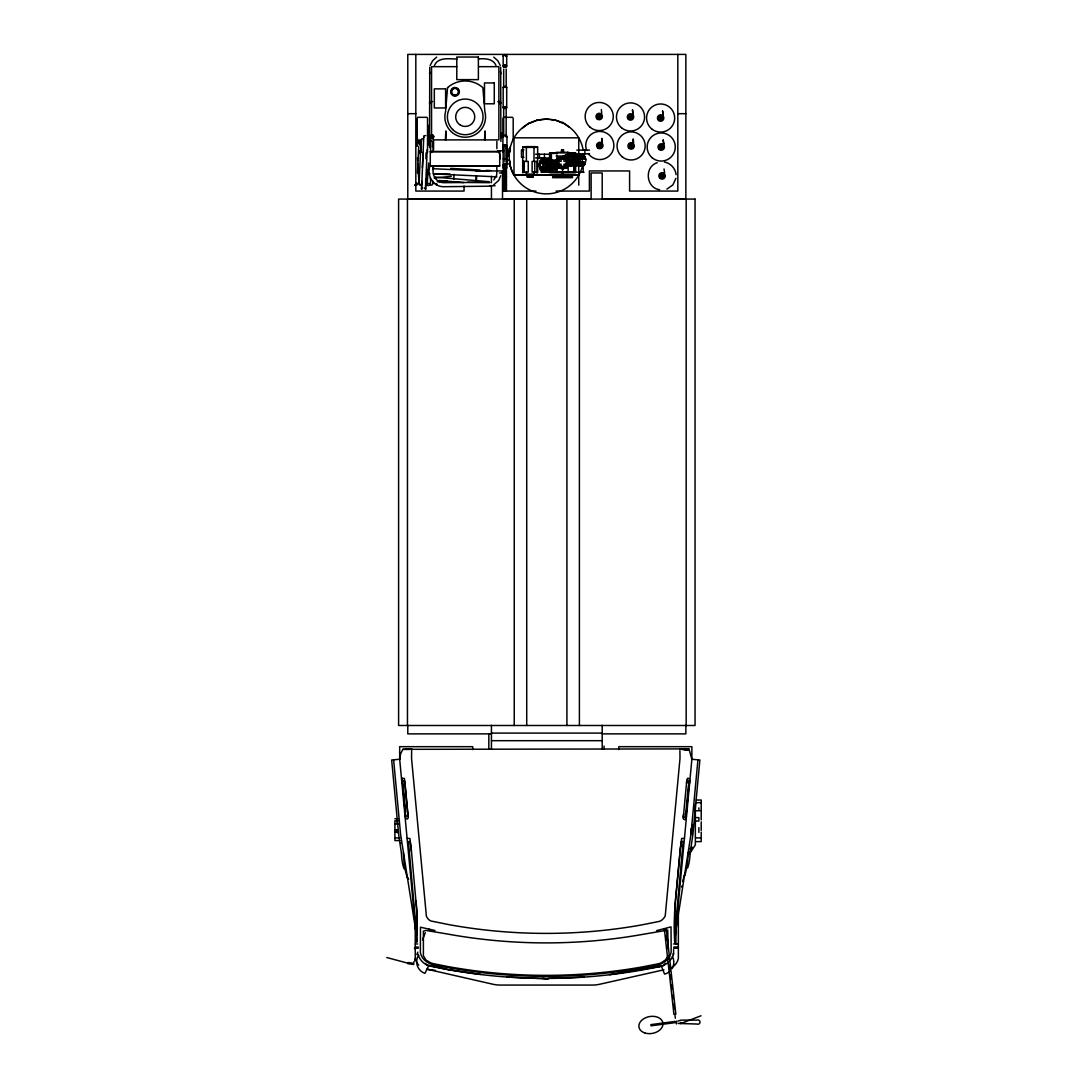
<?xml version="1.0" encoding="UTF-8"?>
<svg xmlns="http://www.w3.org/2000/svg" width="1088" height="1088" viewBox="0 0 1088 1088"><rect width="100%" height="100%" fill="white"/><g stroke="black" fill="none" stroke-linecap="round" stroke-linejoin="round"><path stroke-width="1.5" d="M423.654 137.646L423.926 135.796L425.748 135.578M425.694 178.731L425.558 189.448L427.135 149.736M425.952 158.834L426.02 152.891M675.757 931.178L690.934 834.564L691.002 828.811M430.576 151.354L430.753 139.862M432.684 180.948C434.343 182.866 431.433 187.272 430.073 184.212M432.861 169.374L432.915 166.505M433.16 151.273L433.337 139.699M542.531 978.357L548.257 978.901L506.668 976.983M432.82 141.535L432.439 147.002M417.479 173.006L418.73 146.486M418.907 142.99L418.812 140.678M421.75 181.111C423.558 183.301 419.818 187.299 419.03 183.94L417.833 163.458M422.389 167.729L423.11 152.334M411.645 750.611L411.55 758.458L426.374 916.069A8.677 8.677 0 0 0 430.875 920.978L449.358 924.718A543.755 543.755 0 0 0 640.778 925.086L659.586 921.346A10.445 10.445 0 0 0 665.258 915.674L680 758.458L679.905 750.611M551.099 169.701L556.716 169.701L556.648 160.086L551.099 160.453A4.678 2.285 -90 0 1 553.398 166.287A4.678 2.285 -90 0 1 550.052 169.13M569.31 165.553L569.31 155.285M573.498 164.75L573.104 165.553M574.042 164.75C565.189 172.72 565.189 148.104 574.042 156.087M429.529 73.753L429.774 72.148M428.699 162.996L427.149 184.552C429.719 188.904 431.474 179.71 430.182 178.242M411.305 849.524L416.949 912.356A495.924 15.422 84.6 0 1 416.826 942.249L399.677 759.247L400.697 753.59L402.859 749.333L684.202 748.911L689.098 749.333L691.873 759.247L674.682 942.725M675.24 904.278L674.9 909.65A355.218 11.043 -84.6 0 0 674.723 933.708L674.764 934.823L683.128 841.418L681.401 841.418L680.68 846.314M683.59 815.184C682.747 820.23 687.208 816.381 685.821 812.981L688.378 785.808C690.2 782.898 687.086 777.376 686.65 782.598M683.631 814.708C680.898 820.134 687.208 821.943 686.093 815.687L688.976 784.978C691.546 778.668 686.351 774.384 686.596 783.074M675.118 904.427L675.458 901.544M675.376 902.482L674.601 912.356A358.401 11.152 -84.6 0 0 674.723 942.249M683.509 815.252L686.514 783.265M675.322 902.074L680.571 846.287M683.59 814.477L683.658 813.674M675.43 900.864L680.408 847.878M690.934 834.564L697.938 759.818M680.082 851.197L680.245 849.524M686.555 783.564L686.582 782.503M680.544 847.457L681.618 838.494L684.461 838.386M429.746 67.198L429.542 141.44M416.609 184.402L416.16 183.192M416.772 184.443L416.01 182.757A1.374 1.374 0 0 1 416.949 184.552A1.374 1.374 0 0 1 414.977 185.218M430.957 136.544C431.174 133.661 435.132 136.721 432.521 137.822A1.455 1.455 0 0 0 433.364 135.66A1.455 1.455 0 0 0 431.066 135.361A1.455 1.455 0 0 0 431.365 137.646A1.455 1.455 0 0 1 431.066 135.497A1.455 1.455 0 0 1 433.364 135.796A1.455 1.455 0 0 1 432.48 137.931M578.748 156.359L578.748 137.822L513.998 137.822C507.606 149.342 507.606 163.703 513.998 175.209L578.748 175.209M413.821 963.41L413.685 964.485L407.891 963.723L408.041 962.526L412.393 963.098M566.685 155.094L566.086 155.883L565.488 155.094M503.676 55.937L504.315 55.148M506.151 87.543L504.941 86.673L503.73 87.543M503.73 136.626L503.676 107.59L504.941 106.91L506.192 107.59L506.151 136.626M506.192 107.59L505.267 108.256M555.859 169.755L554.975 168.708M500.684 175.766L498.739 180.404L493.612 184.906M432.616 142.596L432.534 142.487M554.839 160.929L555.995 160.929M555.533 160.385L555.302 161.459M675.92 178.323L672.86 184.933L666.903 189.108M421.6 189.013L422.783 187.966M687.602 867.884L687.997 866.796A21.27 6.134 90 0 0 690.091 853.468L692.866 834.809L699.883 759.995L691.873 759.247M430.168 65.443L432.657 60.683L436.682 57.12M540.042 161.187L539.689 163.594M541.47 170.721L541.579 166.559L544.204 166.559L543.402 169.687M545.292 168.042L544.476 169.687L540.138 169.687L540.138 160.466L544.938 161.187L545.292 168.042L544.204 168.042M544.694 159.215C546.774 162.561 546.774 167.593 544.694 170.938M540.695 169.864L541.389 170.938L544.966 170.938C547.046 167.593 547.046 162.561 544.966 159.215L541.661 159.215M583.97 164.506L583.984 165.594L580.298 165.743C578.449 162.724 578.449 158.114 580.298 155.094L583.318 155.094M580.57 165.743C578.721 162.724 578.721 158.114 580.57 155.094M580.135 157.624L580.788 156.332L584.909 156.332L584.909 159.025L586.201 159.025L584.909 164.506L580.788 164.506L580.135 163.214L580.135 157.624L581.862 156.332M583.93 164.764L584.365 163.635M584.637 163.635L583.59 165.743M668.018 956.107L665.489 959.902L660.974 962.975A12.063 3.754 -11 0 1 656.458 964.158L642.26 966.919A552.242 552.242 0 0 1 447.848 966.552L435.064 964.009A12.09 3.754 11.3 0 1 430.549 962.812L425.952 960.024L423.395 955.767L423.395 931.083L425.952 930.444M413.834 962.295L414.188 961.384M414.678 960.133L415.63 957.658M416.84 954.543L417.765 952.177M422.525 939.882L425.313 932.688M541.348 172.026L542.545 172.013M542.558 172.339L541.348 172.353M683.74 877.445L684.366 876.343M582.57 172.013L583.766 172.026M583.766 172.353L582.57 172.339M684.202 876.751L684.243 876.642A32.341 9.33 -90 0 0 688.092 852.611M632.196 145.982L631.094 147.016L630.061 145.914L631.91 145.221M659.913 117.259L659.858 118.782M569.323 156.55C571.934 155.57 568.208 158.63 570.085 156.101M569.69 157.311L570.452 156.862M665.176 963.288A3.645 3.645 0 0 1 663.422 965.464L661.49 966.212A552.242 552.242 0 0 1 428.686 965.777L424.959 973.366A12.172 12.172 0 0 1 418.703 955.101M434.479 65.402C438.192 56.726 449.684 58.983 456.946 59.038M551.888 170.218L551.847 169.225M566.549 156.074L567.025 155.258M601.351 109.521L601.718 113.247L600.603 114.784C600.998 120.605 601.746 112.35 598.386 114.254A2.407 2.407 0 0 0 597.244 117.898A2.407 2.407 0 0 0 601.052 118.048A2.407 2.407 0 0 0 600.222 114.335M602.14 142.242L601.433 146.078L602.317 142.229L601.773 138.516L602.317 142.229M633.012 113.669L632.482 109.97L633.012 113.669L631.91 115.219L632.128 117.518L632.087 115.192M632.726 146.513L633.257 138.938L633.61 142.664L632.686 144.187M662.946 114.784L662.238 118.606L663.122 114.757L662.592 111.044L663.122 114.757M663.544 143.766L662.837 147.601L663.721 143.752L663.19 140.039L663.721 143.752M434.18 177.942L451.248 176.365M685.304 749.863L679.742 748.816M540.695 160.29L541.389 159.215M584.46 164.506L585.113 161.813M689.207 854.406L695.354 844.886L695.354 804.168M431.12 135.755L431.528 137.768M567.99 166.042L565.842 168.178L559.273 168.178L557.124 166.042L557.124 159.46L559.273 157.311L565.842 157.311L567.99 159.46M416.514 184.511L415.426 184.96M416.786 184.647L415.099 185.137M569.35 163.826L570.153 163.513L570.153 164.75L569.35 163.826L570.425 163.826M570.153 164.75L570.153 163.513M419.451 183.042L419.03 183.94L421.11 139.862L422.117 138.652L423.354 139.046M673.934 1014.37L664.346 928.921L666.278 928.703L675.866 1014.166M428.223 171.006L427.951 173.114L430.018 173.754M493.789 179.969L496.713 175.154L496.862 167.226M555.982 170.204L555.982 159.95M522.471 128.098L525.613 125.678M525.939 125.433L529.625 122.604M436.846 184.348L436.22 184.661L437.186 184.362M566.372 159.528L566.372 158.29M558.742 165.961L558.198 166.899L559.286 166.899M428.577 168.599L428.142 171.156M657.234 162.697C644.055 166.858 645.932 187.993 659.654 189.761M428.074 183.287L427.149 184.552L426.632 172.584M431.528 135.415L433.078 135.973M530.06 123.121L533.134 121.842M533.691 121.611L537.363 120.102M701.039 1015.784L680.571 1023.604L680.462 1022.407M660.606 119.122L661.654 117.694L659.994 117.191L660.022 118.918L661.708 118.089L660.674 116.974M550.324 169.13A4.678 2.285 -90 0 0 553.724 165.689A4.678 2.285 -90 0 0 550.868 160.562L551.14 160.344M551.385 160.439L550.841 160.439M505.267 67.102C508.531 65.389 501.786 64.6 504.315 67.007M431.406 140.366L430.059 142.161L429.678 147.682L430.318 142.12M630.292 114.553L632.046 115.097A2.407 2.407 0 0 1 631.53 119.122A2.407 2.407 0 0 1 628.116 116.946A2.407 2.407 0 0 1 631.516 114.77M660.402 115.641L662.157 116.185A2.407 2.407 0 0 1 661.64 120.21A2.407 2.407 0 0 1 658.213 118.034A2.407 2.407 0 0 1 661.626 115.858M599.597 143.113L598.985 143.249A2.407 2.407 0 0 0 597.734 146.703A2.407 2.407 0 0 0 601.351 147.342A2.407 2.407 0 0 0 601.351 143.657L598.985 143.249M630.904 143.534L630.292 143.67A2.407 2.407 0 0 0 629.272 147.478A2.407 2.407 0 0 0 633.189 147.125A2.407 2.407 0 0 0 631.53 143.562L630.292 143.67M661.001 144.622L660.389 144.758A2.407 2.407 0 0 0 659.26 148.403A2.407 2.407 0 0 0 663.068 148.553A2.407 2.407 0 0 0 662.225 144.84L660.389 144.758M663.938 969.802L599.379 984.327A35.836 35.836 0 0 1 592.076 985.075L500.589 985.075A36.611 36.611 0 0 1 493.286 984.327L428.019 969.435A13.94 13.94 0 0 1 426.537 969.272M663.082 173.726A2.407 2.407 0 0 1 663.911 177.439A2.407 2.407 0 0 1 660.103 177.29A2.407 2.407 0 0 1 661.246 173.645C664.605 171.741 663.843 179.996 663.476 174.175L664.578 172.638L664.034 168.926M661.246 173.645L661.858 173.509A2.407 2.407 0 0 1 662.483 173.536M489.369 182.281L443.714 182.689C435.554 182.444 431.487 174.529 433.568 167.226M490.389 186.17L443.51 186.714C433.704 186.728 427.04 176.474 429.542 167.226M668.984 961.602A18.945 18.945 0 0 1 661.436 966.226L609.566 974.671M656.554 930.648L671.038 926.881L671.16 952.082C668.603 964.92 652.746 966.946 642.26 967.939A552.242 552.242 0 0 1 447.848 967.558C437.947 966.239 422.674 964.77 420.362 952.408L420.485 927.207L434.969 930.498M684.202 748.911L689.098 749.333L685.277 749.333M684.91 749.333L685.617 749.89M406.368 749.333L411.808 748.816M536.697 120.374L544.503 119.34M566.998 167.892L567.65 158.114L564.033 157.61M555.832 168.667L555.002 169.782M653.004 967.164L661.436 966.226L664.537 974.1A12.172 12.172 0 0 0 670.072 971.081M399.677 759.247L391.666 759.995L398.684 834.809L401.486 853.713A22.739 6.977 90 0 0 403.716 867.843L404.07 868.836M584.202 977.092L548.298 978.357M439.634 181.111L442.653 180.962M685.998 749.428L689.098 749.333M444.162 180.88L447.114 180.812M478.434 59.038C484.622 58.235 493.163 58.602 495.951 65.402M456.797 66.667L431.555 66.667L431.555 134.898M478.679 66.667L498.875 66.667L498.875 139.89L433.242 139.89M407.782 113.682L415.82 113.682M677.824 113.682L685.862 113.682M417.738 117.327L427.026 117.327M503.404 117.327L512.693 117.327M525.354 146.622L535.01 146.622M522.702 146.921L537.662 146.921M509.973 149.042L507.117 149.042L507.117 163.989L509.973 163.989M523.954 149.886L521.465 149.886L521.465 157.366L523.954 157.366M563.57 149.845L561.544 149.845L561.544 152.034L563.57 152.034L563.421 149.845M576.817 150.103L589.506 150.103M503.771 150.742L498.875 150.742A2.761 2.761 0 0 0 496.93 151.545M430.277 151.708L499.705 151.708M556.186 152.334L568.929 152.334M507.117 152.782L509.483 152.782M556.09 153.122L551.072 153.122L551.072 161.146M569.024 153.122L574.042 153.122L574.042 156.332A4.678 2.285 -90 0 0 573.172 162.207A4.678 2.285 -90 0 0 575.878 164.927M556.974 153.435L551.385 153.435L551.385 159.746M568.14 153.435L573.73 153.435L573.73 156.59M576.817 153.843L589.506 153.843M535.568 154.238L548.325 154.238M565.461 155.258L566.712 155.258M556.186 156.074L568.929 156.074M569.541 156.101L570.37 156.264M569.405 157.148L570.234 157.311M561.082 157.61L557.464 158.114L558.117 167.892M535.568 157.978L548.325 157.978M558.742 158.372L558.117 158.916A5.807 5.807 0 0 0 559.654 167.77M503.173 158.902L506.695 158.902M580.135 159.025L583.603 159.025L583.603 156.332M507.117 160.262L509.483 160.262M523.015 161.418L528.251 161.418L528.251 172.094L523.015 172.094M537.336 161.418L532.114 161.418L532.114 172.094L537.336 172.094M558.375 161.31L561.122 161.31L561.122 158.562M566.739 161.31L563.992 161.31L563.992 158.562M580.135 161.813L583.603 161.813L583.603 164.506M542.164 169.13A4.678 2.285 -90 0 0 545.51 166.287A4.678 2.285 -90 0 0 543.306 160.398L544.204 162.112L545.292 162.112M580.135 163.214L581.862 164.506M540.138 163.594L538.601 163.594L538.601 166.559L540.138 166.559M558.375 164.179L561.122 164.179L561.122 166.94M566.739 164.179L563.992 164.179L563.992 166.94M569.35 164.438L570.425 164.438M430.277 165.798L499.705 165.798M566.372 166.042L566.998 166.586L566.059 167.13M554.839 169.266L555.995 169.198M551.861 169.442L550.773 169.225M550.8 169.633L551.643 169.701M542.817 159.487A6.446 3.155 -90 0 1 547.522 164.234A6.446 3.155 -90 0 1 543.578 171.306L541.008 170.721L541.008 169.687M475.755 170.952L485.792 170.952M490.81 170.952L504.247 170.952L504.247 191.066L535.976 191.066M561.952 172.026L563.162 172.026M536.656 172.72L537.662 172.72L537.662 147.397L522.702 147.397L522.702 150.77M499.351 172.965L502.52 172.965M561.626 172.842L563.489 172.842M526.293 174.27L534.072 174.27M522.702 174.583L537.662 174.583M513.998 174.896L578.748 174.896M527.068 175.331L533.297 175.331M552.595 175.331L572.533 175.331M528.945 176.12L531.434 176.12M552.595 176.12L572.533 176.12M528.945 176.27L531.434 176.27M504.941 176.61L506.45 176.61M504.941 176.718L506.45 176.718M527.068 176.732L533.297 176.732M527.068 177.045L533.297 177.045M552.595 176.895L572.533 176.895M529.734 177.208L530.631 177.208M552.595 177.67L572.533 177.67M503.431 184.946L506.45 184.946M556.009 191.066L589.397 191.066L589.397 170.952L629.598 170.952L629.598 191.066L677.824 191.066L677.824 54.4M491.436 733.094L602.208 733.094M491.436 733.87L407.782 733.87L407.782 725.383M602.208 733.87L685.862 733.87L685.862 725.383M491.436 740.683L602.208 740.683M405.906 749.183L409.578 749.183M409.754 749.333L402.859 749.333M681.51 749.333L689.126 749.904L685.998 749.618M696.293 800.02L701.216 800.02L701.216 810.057M696.293 802.672L701.216 802.672M696.293 810.737L701.216 810.737L701.216 819.822M695.939 817.618L698.877 817.618L698.877 821.032L695.939 821.032M394.917 818.734L398.194 818.734M398.194 820.746L394.917 820.746L394.917 829.831L398.194 829.831M394.917 824.038L398.194 824.038M398.194 830.525L394.917 830.525L394.917 840.562L399.84 840.562M394.917 832.116L398.194 832.116M691.002 833.802L691.873 833.802L691.873 824.473M394.917 837.91L399.84 837.91M696.293 837.91L701.216 837.91M407.089 838.386L409.931 838.494L411.386 851.292M696.293 841.609L701.216 841.609L701.216 832.102M415.249 943.962L417.683 943.962M673.486 943.962L678.354 943.962M415.249 947.009L418.295 947.09M673.785 947.009L678.354 947.009M415.249 948.219L418.295 948.219M673.785 948.219L678.354 948.219M414.419 948.546L415.249 948.546M658.267 966.212L661.436 966.226M433.527 173.781L449.997 174.026M437.226 181.696L448.65 181.914M451.914 181.968L459.503 182.104M467.636 182.254L489.886 182.662M436.968 184.688L434.738 183.41M490.035 185.667L495.067 185.762M433.622 168.735L489.097 171.292M433.527 173.917L496.93 176.841M450.65 168.395L480.039 170.014M486.132 170.34L490.797 170.598M435.431 970.374L428.019 969.435M488.852 181.669L435.282 177.167L436.424 177.888M439.171 180.499L463.801 182.566M672.914 953.986L673.608 954.054L673.608 949.484M480.542 974.426L447.848 969.598L426.822 964.866A3.645 3.645 0 0 1 425.571 963.451M545.754 119.014L549.331 119.49M550.773 119.68L554.418 120.156M417.942 954.054A17.177 17.177 0 0 0 428.686 965.777L439.647 967.218M505.267 135.796L506.192 136.449M426.795 930.566L447.848 934.089A552.242 552.242 0 0 0 642.26 934.456L667.719 930.104L668.114 948.886M386.784 957.535L407.959 963.206M573.104 155.285L573.498 156.087M505.267 55.053L506.192 55.937M505.267 55.393L506.151 56.046M631.53 143.562L632.645 144.092M664.496 162.058C670.602 163.159 675.498 168.463 676.083 174.651M428.686 929.247L430.114 929.696M428.686 965.777L430.114 966.226M415.426 185.082L415.018 185.123A1.374 1.374 0 0 0 416.935 184.484A1.374 1.374 0 0 0 416.024 182.634M554.962 119.925L559.504 121.802M559.694 121.883L562.999 123.243M424.782 188.074L425.558 189.108M493.748 57.12L497.774 60.683L500.262 65.443M551.63 169.837L551.303 169.225L551.385 172.38M562.564 122.182L568.766 126.942M421.709 141.018L421.11 139.862L421.219 152.238M678.205 1023.454L696.442 1024.012C701.284 1025.671 701.202 1018.518 696.442 1020.109L681.034 1020.122L678.178 1021.061M429.338 183.586L429.733 184.498L429.706 183.682M432.902 135.592L433.228 136.544M403.471 852.611A33.687 10.35 -90 0 0 407.402 877.499L408.422 879.009M407.402 877.499L408.639 879.322M583.59 155.094L584.637 157.202L583.93 156.074M584.46 156.332L585.113 159.025M540.967 169.864L541.661 170.938M540.505 169.687L539.689 166.559M565.148 155.258L565.624 156.074M558.43 159.446L558.117 158.916A5.807 5.807 0 0 1 566.998 159.025A5.807 5.807 0 0 1 565.461 167.77M421.478 183.41L421.573 183.314M500.439 71.509L500.888 73.753M418.934 139.386L419.342 145.017M432.534 183.478L432.426 183.07M555.302 160.385L555.533 161.459M423.749 137.088L421.573 189.353L421.518 183.41M415.684 930.022L400.615 834.564L393.611 759.818M569.826 156.264L569.949 157.148M500.684 67.198L500.888 141.44M666.06 935.517L666.631 940.535M668.318 955.618L668.698 958.963M669.365 964.974L669.827 969.014M670.507 975.093L670.942 979.064M671.636 985.198L672.071 989.114M672.765 995.316L673.146 998.689M673.771 1004.183L674.288 1008.794M674.9 1014.234L675.349 1018.232M404.872 782.68C404.586 778.083 401.35 782.014 403.09 785.019L405.593 811.716C404.274 816.34 409.306 819.006 407.728 813.13M411.128 848.694L410.217 841.622L408.435 841.541L416.69 935.054L416.799 929.03A492.837 15.327 84.6 0 0 416.636 909.473L416.024 900.782M404.926 782.503L407.755 812.586M661.586 117.368L661.694 118.538M662.184 146.35L662.293 147.519M663.041 175.236L663.15 176.406M631.475 116.28L631.584 117.45M632.169 145.275L632.278 146.404L632.074 145.262M600.168 115.845L600.29 117.014M600.766 144.826L600.889 146.01M676.342 1022.761L676.45 1023.971M419.669 150.783L419.832 153.462M417.506 157.787L417.67 160.616M701.216 821.848L701.216 830.402M698.877 807.854L698.877 809.622M698.877 827.628L698.877 832.442M691.873 759.383L691.873 746.681L618.827 746.681L618.827 749.591M686.174 199.077L686.174 725.492M678.354 914.396L678.354 958.569A13.967 13.967 0 0 1 671.296 967.817M676.736 1021.061L676.736 1022.23M675.92 927.506L675.92 943.962M604.058 746.11L604.058 749.36M602.208 725.315L602.208 749.115M584.895 150.103L584.895 153.843M583.358 153.843L583.358 156.332M583.182 164.506L583.168 172.176L541.946 172.176L541.946 169.687M582.515 156.332L582.515 159.025M582.515 161.813L582.515 164.506M582.311 159.025L582.311 161.813M582.366 165.594L582.352 164.506A5.807 2.842 -90 0 1 578.435 164.519A5.807 2.842 -90 0 1 578.435 156.318A5.807 2.842 -90 0 1 582.461 156.318M581.223 157.624L581.223 159.025M581.223 161.813L581.223 163.214M579.401 199.077L579.401 725.492M578.748 164.791L578.748 185.178M575.606 156.128L575.606 152.81L549.522 152.81L549.522 161.092M575.606 164.41L575.606 172.693L549.522 172.693L549.522 169.374M574.042 164.356L574.042 172.38L551.072 172.38L551.072 169.17M573.73 164.478L573.73 172.38M568.14 155.013L568.14 172.38M567.542 152.334L567.542 156.074M566.916 199.077L566.916 725.492M563.366 166.94L563.366 168.028L561.748 168.028L561.748 166.94M563.135 156.074L563.135 158.562M562.564 166.94L562.564 172.176M562.401 149.845L562.401 152.034M561.694 149.845L561.694 152.034M556.974 155.013L556.974 172.38M544.449 154.238L544.449 157.978M544.204 162.112L544.204 163.594L541.579 163.594L541.579 160.466M543.116 163.594L543.116 166.559M542.885 169.687L542.885 170.721M542.667 160.466L542.667 163.594M542.667 166.559L542.654 170.721M542.409 169.687L542.422 170.721M542.3 157.978L542.3 160.466M539.444 154.238L539.444 157.978M536.955 161.418L536.955 172.094M534.779 161.418L534.779 172.094M533.99 146.921L533.99 161.418M533.99 172.094L533.99 174.583M526.728 199.077L526.728 725.492M526.374 146.921L526.374 161.418M526.374 172.094L526.374 174.583M524.103 161.418L524.103 172.094M523.423 161.418L523.423 172.094M523.192 149.886L523.192 157.366M522.702 157.366L522.702 172.72M514.243 199.077L514.243 725.492M513.998 175.209L513.998 137.822A37.386 37.386 0 0 1 583.182 150.022M513.196 118.334L513.196 139.835M510.258 146.839L510.258 151.681M510.258 161.35L510.258 166.192M506.954 136.449L506.954 147.764M506.695 55.937L506.695 66.205M506.695 87.366L506.695 107.59M506.45 145.833L506.45 144.799L503.431 144.799L503.431 145.833M506.45 168.218L506.45 190.822L503.431 190.822L503.431 168.218M506.192 69.088L506.192 86.523M504.941 144.799L504.941 162.003M504.941 168.218L504.941 190.822M503.676 69.088L503.676 86.523M503.173 55.937L503.173 66.205M503.173 87.366L503.173 107.59M502.901 118.334L502.901 151.912M502.52 170.952L502.52 199.104L591.138 199.104L591.138 172.965L602.208 172.965L602.208 199.104L685.862 199.104L685.862 54.4L407.782 54.4L407.782 199.104L491.436 199.104L491.436 185.939M501.894 133.47L501.894 137.428M501.391 133.158L501.391 137.673M499.95 154.02L499.95 159.011M498.875 151.545L498.875 153.027M496.862 141.44L496.862 148.621M491.436 176.351L491.436 182.702M491.436 725.315L491.436 749.115M488.825 733.856L488.825 749.115M485.058 139.89L485.058 130.941L484.554 139.89M476.53 175.998L476.53 180.839M476.095 175.998L476.095 180.839M472.722 749.591L472.722 746.681L399.677 746.681L399.677 759.383M464.059 186.034L464.059 191.066L415.82 191.066L415.82 54.4M453.9 174.379L453.9 179.221M450.609 968.66L450.609 970.047M445.876 139.89L445.876 130.941L445.373 139.89M433.568 141.44L433.568 149.777M431.555 151.545L431.555 152.551M429.039 133.158L429.039 137.673M428.536 133.47L428.536 137.428M428.291 125.365L428.291 145.466M427.53 118.334L427.53 152.497M417.234 118.334L417.234 146.309M415.249 924.936L415.249 957.277M407.47 199.077L407.47 725.492M400.778 842.574L400.778 843.39M397.256 819.536L397.256 822.95M397.256 830.946L397.256 832.714M582.474 166.192A37.386 37.386 0 0 1 509.565 163.023M567.365 161.459A4.978 4.978 0 0 1 567.365 164.03M560.075 158.44A4.978 4.978 0 0 1 561.272 157.937M563.842 157.937A4.978 4.978 0 0 1 565.039 158.44M567.61 161.391A5.222 5.222 0 0 1 567.61 164.098M557.505 164.098A5.222 5.222 0 0 1 557.505 161.391M559.939 158.222A5.222 5.222 0 0 1 561.204 157.706M563.91 157.706A5.222 5.222 0 0 1 565.175 158.222M567.351 159.977A5.535 5.535 0 0 1 565.325 167.552M563.992 168.096A5.535 5.535 0 0 1 561.122 168.096M559.79 167.552A5.535 5.535 0 0 1 557.763 159.977M559.79 157.95A5.535 5.535 0 0 1 561.122 157.393M563.992 157.393A5.535 5.535 0 0 1 565.325 157.95M553.044 160.562A4.678 2.285 -90 0 1 555.9 165.689A4.678 2.285 -90 0 1 552.486 169.13M550.188 160.575A5.195 2.543 -90 0 1 553.996 165.077A5.195 2.543 -90 0 1 550.188 169.578M549.916 160.575A5.195 2.543 -90 0 1 553.724 165.077A5.195 2.543 -90 0 1 549.916 169.578M550.691 160.562A4.678 2.285 -90 0 1 552.214 166.858A4.678 2.285 -90 0 1 548.964 169.13M548.828 160.575A5.195 2.543 -90 0 1 552.636 165.077A5.195 2.543 -90 0 1 548.828 169.578M548.556 160.575A5.195 2.543 -90 0 1 552.35 164.397A5.195 2.543 -90 0 1 549.168 170.095M550.419 160.562A4.678 2.285 -90 0 1 551.942 166.858A4.678 2.285 -90 0 1 548.692 169.13M548.746 160.398A4.678 2.285 -90 0 1 550.95 166.287A4.678 2.285 -90 0 1 547.604 169.13M548.039 159.759A5.508 2.693 -90 0 1 551.439 165.077A5.508 2.693 -90 0 1 548.039 170.394M547.781 159.759A5.508 2.693 -90 0 1 551.167 165.077A5.508 2.693 -90 0 1 547.781 170.394M549.059 160.562A4.678 2.285 -90 0 1 550.678 166.287A4.678 2.285 -90 0 1 547.876 169.592M547.971 160.562A4.678 2.285 -90 0 1 549.59 163.866M549.59 166.287A4.678 2.285 -90 0 1 546.788 169.592M546.652 159.46A5.821 2.842 -90 0 1 550.202 165.838A5.821 2.842 -90 0 1 545.958 170.122M547.699 160.562A4.678 2.285 -90 0 1 549.318 163.866M549.318 166.287A4.678 2.285 -90 0 1 546.516 169.592M546.611 160.562A4.678 2.285 -90 0 1 548.23 166.287A4.678 2.285 -90 0 1 545.428 169.592M546.897 161.024A4.678 2.285 -90 0 1 547.958 166.287A4.678 2.285 -90 0 1 545.754 169.755M545.251 159.147A6.134 3.006 -90 0 1 549.005 165.879A6.134 3.006 -90 0 1 544.53 170.394M544.979 159.147A6.134 3.006 -90 0 1 548.733 165.879A6.134 3.006 -90 0 1 544.258 170.394M545.809 161.024A4.678 2.285 -90 0 1 546.87 166.287A4.678 2.285 -90 0 1 544.666 169.755M543.089 159.487A6.446 3.155 -90 0 1 547.822 165.077A6.446 3.155 -90 0 1 543.089 170.666M545.537 161.024A4.678 2.285 -90 0 1 546.598 166.287A4.678 2.285 -90 0 1 544.394 169.755M564.06 168.354A5.807 5.807 0 0 1 561.054 168.354M566.603 160.412A4.678 4.678 0 0 1 566.603 165.09M565.855 166.056A4.678 4.678 0 0 1 562.564 167.416M561.354 167.266A4.678 4.678 0 0 1 559.259 166.056M558.511 165.09A4.678 4.678 0 0 1 561.354 158.236M562.564 158.073A4.678 4.678 0 0 1 565.855 159.446M572.07 164.927A4.678 2.285 -90 0 1 569.201 160.412A4.678 2.285 -90 0 1 572.07 155.91M574.246 164.927A4.678 2.285 -90 0 1 571.377 160.412A4.678 2.285 -90 0 1 574.246 155.91M574.872 164.737A4.991 2.434 -90 0 1 571.214 160.412A4.991 2.434 -90 0 1 574.872 156.101M575.144 164.737A4.991 2.434 -90 0 1 571.486 160.412A4.991 2.434 -90 0 1 575.144 156.101M574.518 164.927A4.678 2.285 -90 0 1 571.649 160.412A4.678 2.285 -90 0 1 574.518 155.91M574.423 155.91A4.678 2.285 -90 0 1 575.606 155.91M575.606 164.927A4.678 2.285 -90 0 1 572.9 162.207A4.678 2.285 -90 0 1 573.866 156.373M576.232 164.737A4.991 2.434 -90 0 1 572.574 160.412A4.991 2.434 -90 0 1 576.232 156.101M576.504 164.737A4.991 2.434 -90 0 1 572.846 160.412A4.991 2.434 -90 0 1 576.504 156.101M574.695 155.91A4.678 2.285 -90 0 1 575.878 155.91M576.966 164.927A4.678 2.285 -90 0 1 574.083 160.412A4.678 2.285 -90 0 1 576.966 155.91M577.646 164.954A5.236 2.557 -90 0 1 573.811 160.412A5.236 2.557 -90 0 1 577.646 155.883M577.918 164.954A5.236 2.557 -90 0 1 574.083 160.412A5.236 2.557 -90 0 1 577.918 155.883M577.238 164.927A4.678 2.285 -90 0 1 574.355 160.412A4.678 2.285 -90 0 1 577.238 155.91M578.326 164.927A4.678 2.285 -90 0 1 575.443 160.412A4.678 2.285 -90 0 1 578.326 155.91M578.993 164.9A5.168 2.53 -90 0 1 575.198 160.412A5.168 2.53 -90 0 1 578.993 155.938M579.265 164.9A5.168 2.53 -90 0 1 575.47 160.412A5.168 2.53 -90 0 1 579.265 155.938M578.598 164.927A4.678 2.285 -90 0 1 575.715 160.412A4.678 2.285 -90 0 1 578.598 155.91M579.686 164.927A4.678 2.285 -90 0 1 576.803 160.412A4.678 2.285 -90 0 1 579.686 155.91M580.434 165.172A5.494 2.679 90 0 1 576.409 160.412A5.494 2.679 90 0 1 580.434 155.666M580.706 165.172A5.494 2.679 90 0 1 576.681 160.412A5.494 2.679 90 0 1 580.706 155.666M579.958 164.927A4.678 2.285 -90 0 1 577.075 160.412A4.678 2.285 -90 0 1 579.958 155.91M581.046 164.927A4.678 2.285 -90 0 1 578.163 160.412A4.678 2.285 -90 0 1 581.046 155.91M582.733 164.519A5.807 2.842 -90 0 1 578.707 164.519A5.807 2.842 -90 0 1 578.707 156.318A5.807 2.842 -90 0 1 582.733 156.318M581.318 164.927A4.678 2.285 -90 0 1 578.435 160.412A4.678 2.285 -90 0 1 581.318 155.91M582.393 164.927A4.678 2.285 -90 0 1 579.523 160.412A4.678 2.285 -90 0 1 582.393 155.91M546.38 159.46A5.821 2.842 -90 0 1 549.93 165.838A5.821 2.842 -90 0 1 545.686 170.122M690.146 848.83A3.781 0.789 -59 0 1 691.805 848.3A3.781 0.789 -59 0 1 689.003 853.21M690.091 848.912A3.781 0.789 -59 0 1 692.077 847.919A3.781 0.789 -59 0 1 689.058 853.074M673.608 954.054A18.945 18.945 0 0 1 670.004 960.514M418.73 965.11A13.94 13.94 0 0 1 417.765 963.968M416.922 962.717A13.94 13.94 0 0 1 415.249 958.569M682.638 881.634A87.91 22.114 -46.2 0 1 683.237 878.982M683.645 877.567A87.91 22.114 -46.2 0 1 684.678 874.562M681.89 885.918A35.822 35.822 0 0 1 681.632 887.006M672.37 956.434A12.172 12.172 0 0 1 672.071 968.606M503.2 137.006A2.013 1.088 0 0 1 503.785 135.551A2.013 1.088 0 0 1 506.478 135.755A2.013 1.088 0 0 1 506.355 137.224M506.355 146.989A2.013 1.088 0 0 1 506.355 148.539M503.2 148.322A2.013 1.088 0 0 1 503.2 147.22M504.478 108.514A1.754 0.952 0 0 1 503.499 107.046A1.754 0.952 0 0 1 506.382 107.046A1.754 0.952 0 0 1 505.39 108.514M503.241 56.277A1.754 1.292 0 0 1 505.172 54.658A1.754 1.292 0 0 1 506.464 56.576M504.478 67.456A1.754 1.292 0 0 1 503.499 65.47A1.754 1.292 0 0 1 506.382 65.47A1.754 1.292 0 0 1 505.39 67.456M503.241 87.611A1.754 0.952 0 0 1 505.172 86.414A1.754 0.952 0 0 1 506.464 87.842M505.322 165.906A1.51 0.816 0 0 1 503.486 165.335A1.51 0.816 0 0 1 504.546 164.329A1.51 0.816 0 0 1 506.396 164.9M505.811 165.947A1.754 0.952 0 0 1 503.2 165.281A1.754 0.952 0 0 1 505.24 164.179A1.754 0.952 0 0 1 506.464 165.594M504.247 165.77A1.387 0.748 0 0 1 504.098 164.519A1.387 0.748 0 0 1 506.274 164.927M497.869 101.674A2.013 1.265 0 0 1 500.616 102.136A2.013 1.265 0 0 1 499.882 103.863M430.127 103.659A2.013 1.265 0 0 1 429.95 102A2.013 1.265 0 0 1 432.548 101.674M431.365 138.421A1.455 1.455 0 0 1 431.052 136.136A1.455 1.455 0 0 1 433.35 136.435A1.455 1.455 0 0 1 432.466 138.57M586.595 150.334A14.062 14.062 0 0 1 601.011 131.485A14.062 14.062 0 0 1 612 152.51A14.062 14.062 0 0 1 588.309 153.585M402.138 778.314L405.103 811.92C403.906 820.57 410.326 821.943 407.674 812.518L404.45 778.505L402.166 778.26M447.562 87.625L445.563 111.629A20.346 20.346 0 0 0 465.215 137.238A20.346 20.346 0 0 0 484.867 111.629L482.868 87.625A26.71 26.71 0 0 0 447.562 87.625M598.495 115.75L598.441 117.259L600.25 116.838L599.202 115.464L598.21 116.878L599.95 117.314L600.005 115.804L598.495 115.75M599.094 144.731L599.039 146.241L600.848 145.833L599.801 144.446L598.808 145.86L600.549 146.295L600.603 144.786L599.094 144.731M629.802 116.171L629.748 117.694L631.557 117.273L630.51 115.886L629.517 117.314L631.258 117.749L631.312 116.226L629.802 116.171M660.511 146.254L660.457 147.764L661.966 147.818L662.021 146.309L660.212 146.717L661.259 148.104L662.252 146.69L660.511 146.254M661.354 175.141L661.3 176.65L662.823 176.705L662.864 175.195L661.069 175.603L662.102 176.99L663.095 175.576L661.354 175.141M598.414 115.45L598.454 117.64L600.046 117.613L600.005 115.423L598.414 115.45M599.012 144.432L599.053 146.622L600.644 146.594L600.603 144.405L599.012 144.432M629.707 115.872L629.748 118.075L631.339 118.048L631.312 115.845L629.707 115.872M630.306 144.867L630.346 147.057L631.938 147.03L631.91 144.84L630.306 144.867M630.482 145.098L630.51 146.826L631.774 146.798L632.142 145.602L630.482 145.098M659.818 116.96L659.858 119.163L661.45 119.136L661.409 116.933L659.818 116.96M660.416 145.955L660.457 148.145L662.048 148.118L662.021 145.928L660.416 145.955M661.273 174.842L661.314 177.031L662.905 177.004L662.864 174.814L661.273 174.842M558.946 159.134L558.946 166.355L566.168 166.355L566.168 159.134L558.946 159.134M550.297 153.435L550.297 154.673L550.297 153.435M574.818 153.435L574.818 154.673L574.818 153.435M550.297 170.816L550.297 172.067L550.297 170.816M574.818 170.816L574.818 172.067L574.818 170.816M675.009 1021.442L650.869 1024.624L651.032 1025.821L675.172 1022.638L675.009 1021.442M478.38 57.038L456.783 57.038L456.783 79.642L478.38 79.642L478.38 57.038M494.278 82.946L484.486 82.946L484.486 103.795L494.278 103.795L494.278 82.946M445.618 88.862L434.316 88.862L434.316 107.957L445.618 107.957L445.618 88.862M506.695 145.833L503.173 145.833L503.173 168.218L506.695 168.218L506.695 145.833M508.654 150.742L508.178 156.264L508.654 150.742M499.705 151.49L430.277 151.49L430.277 166.002L499.705 166.002L499.705 151.49M695.042 199.077L398.602 199.077L398.602 725.492L695.042 725.492L695.042 199.077M558.28 167.022A6.052 6.052 0 0 0 568.398 164.315A6.052 6.052 0 0 0 560.986 156.903A6.052 6.052 0 0 0 558.28 167.022M644.885 1032.988A12.172 8.541 -10.3 0 0 663 1023.903A12.172 8.541 -10.3 0 0 644.885 1018.082A12.172 8.541 -10.3 0 0 644.885 1032.988M452.608 129.499A17.843 17.843 0 0 0 482.446 121.502A17.843 17.843 0 0 0 460.605 99.661A17.843 17.843 0 0 0 452.608 129.499M460.442 125.161A9.547 9.547 0 0 0 474.762 116.892A9.547 9.547 0 0 0 460.442 108.623A9.547 9.547 0 0 0 460.442 125.161M453.125 95.037A3.767 3.767 0 0 0 458.782 91.773A3.767 3.767 0 0 0 453.125 88.509A3.767 3.767 0 0 0 453.125 95.037M452.853 95.526A4.338 4.338 0 0 0 459.354 91.773A4.338 4.338 0 0 0 452.853 88.033A4.338 4.338 0 0 0 452.853 95.526M453.315 94.71A3.386 3.386 0 0 0 458.402 91.773A3.386 3.386 0 0 0 453.315 88.835A3.386 3.386 0 0 0 453.315 94.71M504.057 168.055A1.754 0.952 0 0 0 506.695 167.226A1.754 0.952 0 0 0 504.057 166.396A1.754 0.952 0 0 0 504.057 168.055M504.247 167.878A1.387 0.748 0 0 0 506.314 167.226A1.387 0.748 0 0 0 504.247 166.573A1.387 0.748 0 0 0 504.247 167.878M597.149 118.973A3.21 3.21 0 0 0 602.371 117.069A3.21 3.21 0 0 0 598.101 113.492A3.21 3.21 0 0 0 597.149 118.973M590.186 127.296A14.062 14.062 0 0 0 613.061 118.932A14.062 14.062 0 0 0 594.374 103.306A14.062 14.062 0 0 0 590.186 127.296M628.456 119.408A3.21 3.21 0 0 0 633.678 117.504A3.21 3.21 0 0 0 629.408 113.927A3.21 3.21 0 0 0 628.456 119.408M621.493 127.731A14.062 14.062 0 0 0 644.368 119.367A14.062 14.062 0 0 0 625.682 103.741A14.062 14.062 0 0 0 621.493 127.731M658.566 120.496A3.21 3.21 0 0 0 663.789 118.578A3.21 3.21 0 0 0 659.518 115.015A3.21 3.21 0 0 0 658.566 120.496M651.603 128.819A14.062 14.062 0 0 0 674.478 120.455A14.062 14.062 0 0 0 655.792 104.829A14.062 14.062 0 0 0 651.603 128.819M597.747 147.968A3.21 3.21 0 0 0 602.97 146.05A3.21 3.21 0 0 0 598.699 142.487A3.21 3.21 0 0 0 597.747 147.968M629.054 148.39A3.21 3.21 0 0 0 634.277 146.486A3.21 3.21 0 0 0 630.006 142.922A3.21 3.21 0 0 0 629.054 148.39M622.091 156.713A14.062 14.062 0 0 0 644.966 148.349A14.062 14.062 0 0 0 626.28 132.722A14.062 14.062 0 0 0 622.091 156.713M659.165 149.478A3.21 3.21 0 0 0 664.387 147.574A3.21 3.21 0 0 0 660.117 143.997A3.21 3.21 0 0 0 659.165 149.478M652.202 157.801A14.062 14.062 0 0 0 675.077 149.437A14.062 14.062 0 0 0 656.39 133.81A14.062 14.062 0 0 0 652.202 157.801M660.008 178.364A3.21 3.21 0 0 0 665.23 176.46A3.21 3.21 0 0 0 660.974 172.897A3.21 3.21 0 0 0 660.008 178.364"/></g></svg>
